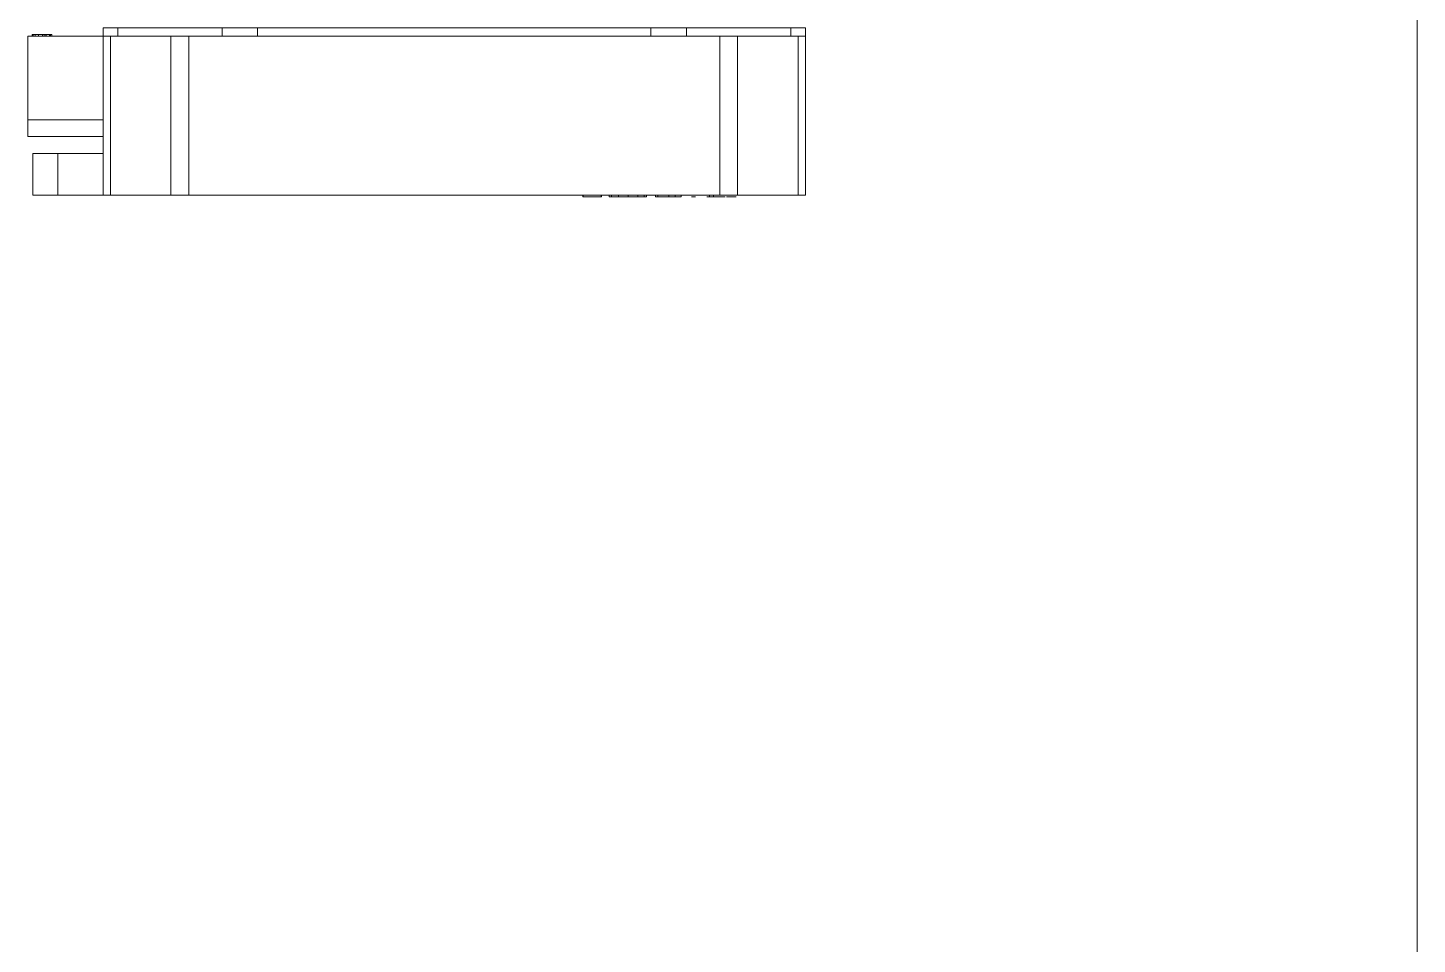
# Model space of a CAD drawing. Header units: millimetres. Extents: x -331 to 5585, y -2655 to 1513.
# Drawn here: x 346.9 to 429.9, y 494.4 to 549.2 of the extents above; entities that cross this region are included whole.
import ezdxf

# ---------------------------------------------------------------- set-up
doc = ezdxf.new("R2010")
doc.units = ezdxf.units.MM

msp = doc.modelspace()

# ---------------------------------------------------------------- linework, layer by layer
at = {"color": 7, "linetype": 'Continuous', "lineweight": 15}
for p, q in [((429.947, 488.613), (429.947, 615.492)), ((351.369, 549.191), (351.369, 548.691)), ((352.248, 549.191), (351.369, 549.191)), ((352.248, 549.191), (352.248, 548.691)), ((358.491, 549.191), (352.248, 549.191)), ((358.491, 549.191), (358.491, 548.691)), ((360.612, 549.191), (358.491, 549.191)), ((360.612, 549.191), (360.612, 548.691)), ((384.127, 549.191), (360.612, 549.191)), ((384.127, 549.191), (384.127, 548.691)), ((386.248, 549.191), (384.127, 549.191)), ((386.248, 549.191), (386.248, 548.691)), ((392.491, 549.191), (386.248, 549.191)), ((392.491, 549.191), (392.491, 548.691)), ((393.369, 549.191), (392.491, 549.191)), ((393.369, 549.191), (393.369, 548.691)), ((351.369, 548.691), (346.869, 548.691)), ((346.869, 548.691), (346.869, 543.691)), ((347.139, 548.691), (347.139, 548.791)), ((347.186, 548.691), (347.186, 548.791)), ((347.27, 548.791), (347.229, 548.791)), ((347.717, 548.791), (347.229, 548.791)), ((347.299, 548.791), (347.27, 548.791)), ((347.318, 548.691), (347.318, 548.791)), ((347.506, 548.691), (347.506, 548.791)), ((347.757, 548.691), (347.757, 548.791)), ((347.854, 548.691), (347.854, 548.791)), ((347.958, 548.791), (347.87, 548.791)), ((347.96, 548.791), (347.877, 548.791)), ((347.958, 548.691), (347.958, 548.791)), ((347.969, 548.691), (347.969, 548.791)), ((348.091, 548.791), (347.969, 548.791)), ((348.165, 548.791), (348.165, 548.691)), ((348.217, 548.791), (348.176, 548.791)), ((348.236, 548.691), (348.236, 548.791)), ((348.303, 548.791), (348.25, 548.791)), ((348.303, 548.691), (348.303, 548.791)), ((351.369, 539.191), (351.369, 548.691)), ((351.809, 548.691), (351.369, 548.691)), ((351.809, 548.691), (351.809, 539.191)), ((351.809, 548.691), (355.43, 548.691)), ((355.43, 539.191), (355.43, 548.691)), ((356.491, 548.691), (355.43, 548.691)), ((356.491, 548.691), (356.491, 539.191)), ((356.491, 548.691), (388.248, 548.691)), ((360.612, 548.691), (384.127, 548.691)), ((388.248, 539.191), (388.248, 548.691)), ((389.309, 548.691), (388.248, 548.691)), ((389.309, 548.691), (389.309, 539.191)), ((389.309, 548.691), (392.93, 548.691)), ((392.93, 539.191), (392.93, 548.691)), ((393.369, 548.691), (392.93, 548.691)), ((393.369, 548.691), (393.369, 539.191)), ((346.869, 543.691), (351.369, 543.691)), ((346.869, 542.691), (346.869, 543.691)), ((351.369, 542.691), (346.869, 542.691)), ((347.169, 539.191), (347.169, 541.691)), ((347.169, 541.691), (348.669, 541.691)), ((348.669, 541.691), (348.669, 539.191)), ((351.369, 541.691), (348.669, 541.691)), ((347.169, 539.191), (348.669, 539.191)), ((348.669, 539.191), (351.369, 539.191)), ((351.369, 539.191), (351.809, 539.191)), ((351.809, 539.191), (355.43, 539.191)), ((355.43, 539.191), (356.491, 539.191)), ((356.491, 539.191), (388.248, 539.191)), ((380.058, 539.091), (380.058, 539.191)), ((380.075, 539.091), (380.075, 539.191)), ((381.149, 539.091), (381.149, 539.191)), ((381.167, 539.091), (381.167, 539.191)), ((381.636, 539.091), (381.636, 539.191)), ((381.777, 539.091), (381.777, 539.191)), ((382.187, 539.091), (382.187, 539.191)), ((382.762, 539.091), (382.762, 539.191)), ((383.348, 539.091), (383.348, 539.191)), ((383.727, 539.091), (383.727, 539.191)), ((383.857, 539.091), (383.857, 539.191)), ((384.396, 539.191), (384.396, 539.091)), ((384.548, 539.191), (384.548, 539.091)), ((385.191, 539.091), (385.191, 539.191)), ((385.581, 539.091), (385.581, 539.191)), ((385.927, 539.191), (385.927, 539.091)), ((387.626, 539.091), (387.626, 539.191)), ((387.869, 539.091), (387.869, 539.191)), ((388.248, 539.191), (389.309, 539.191)), ((389.309, 539.191), (392.93, 539.191)), ((389.544, 539.191), (389.702, 539.191)), ((392.93, 539.191), (393.369, 539.191)), ((380.075, 539.091), (381.149, 539.091)), ((381.149, 539.091), (381.167, 539.091)), ((384.548, 539.091), (384.396, 539.091)), ((384.548, 539.091), (385.191, 539.091)), ((385.191, 539.091), (385.581, 539.091)), ((385.581, 539.091), (385.927, 539.091)), ((386.799, 539.091), (386.56, 539.091)), ((387.469, 539.091), (387.626, 539.091)), ((387.626, 539.091), (387.869, 539.091)), ((387.869, 539.091), (388.569, 539.091)), ((388.64, 539.091), (388.852, 539.091)), ((388.852, 539.091), (389.22, 539.091))]:
    msp.add_line(p, q, dxfattribs=at)
for points, knots in [([(347.186, 548.791), (347.178, 548.791), (347.157, 548.791), (347.142, 548.791), (347.14, 548.791), (347.139, 548.791)], [0, 0, 0, 0, 0.276999, 0.767348, 1, 1, 1, 1]), ([(347.318, 548.791), (347.304, 548.791), (347.264, 548.791), (347.219, 548.791), (347.194, 548.791), (347.186, 548.791)], [0, 0, 0, 0, 0.276811, 0.765356, 1, 1, 1, 1]), ([(347.506, 548.791), (347.49, 548.791), (347.456, 548.791), (347.392, 548.791), (347.348, 548.791), (347.318, 548.791)], [0, 0, 0, 0, 0.257352, 0.515164, 1, 1, 1, 1]), ([(347.757, 548.791), (347.731, 548.791), (347.677, 548.791), (347.587, 548.791), (347.53, 548.791), (347.506, 548.791)], [0, 0, 0, 0, 0.366807, 0.740047, 1, 1, 1, 1]), ([(347.854, 548.791), (347.852, 548.791), (347.847, 548.791), (347.811, 548.791), (347.774, 548.791), (347.757, 548.791)], [0, 0, 0, 0, 0.343605, 0.693164, 1, 1, 1, 1]), ([(348.165, 548.791), (348.147, 548.791), (348.111, 548.791), (348.044, 548.791), (347.994, 548.791), (347.969, 548.791)], [0, 0, 0, 0, 0.3240427, 0.651865, 1, 1, 1, 1]), ([(348.236, 548.791), (348.235, 548.791), (348.232, 548.791), (348.204, 548.791), (348.177, 548.791), (348.165, 548.791)], [0, 0, 0, 0, 0.360086, 0.7253072, 1, 1, 1, 1]), ([(355.036, 539.191), (355.08, 539.191), (355.125, 539.191), (355.224, 539.191), (355.225, 539.191)], [0, 0, 0, 0, 0.989277, 1, 1, 1, 1]), ([(380.075, 539.091), (380.074, 539.091), (380.064, 539.091), (380.06, 539.091), (380.058, 539.091), (380.058, 539.091)], [0, 0, 0, 0, 0.090908, 0.542013, 1, 1, 1, 1]), ([(381.777, 539.091), (381.747, 539.091), (381.674, 539.091), (381.641, 539.091), (381.637, 539.091), (381.636, 539.091)], [0, 0, 0, 0, 0.340212, 0.807804, 1, 1, 1, 1]), ([(382.187, 539.091), (382.126, 539.091), (382.005, 539.091), (381.872, 539.091), (381.804, 539.091), (381.777, 539.091)], [0, 0, 0, 0, 0.375546, 0.754973, 1, 1, 1, 1]), ([(382.762, 539.091), (382.696, 539.091), (382.565, 539.091), (382.371, 539.091), (382.248, 539.091), (382.187, 539.091)], [0, 0, 0, 0, 0.339031, 0.666347, 1, 1, 1, 1]), ([(383.348, 539.091), (383.286, 539.091), (383.173, 539.091), (382.976, 539.091), (382.841, 539.091), (382.762, 539.091)], [0, 0, 0, 0, 0.331331, 0.607915, 1, 1, 1, 1]), ([(383.727, 539.091), (383.691, 539.091), (383.61, 539.091), (383.467, 539.091), (383.372, 539.091), (383.348, 539.091)], [0, 0, 0, 0, 0.375976, 0.841978, 1, 1, 1, 1]), ([(383.857, 539.091), (383.853, 539.091), (383.847, 539.091), (383.803, 539.091), (383.755, 539.091), (383.727, 539.091)], [0, 0, 0, 0, 0.369564, 0.640185, 1, 1, 1, 1])]:
    msp.add_open_spline(points, degree=3, knots=knots, dxfattribs=at)

doc.saveas('drawing.dxf')
